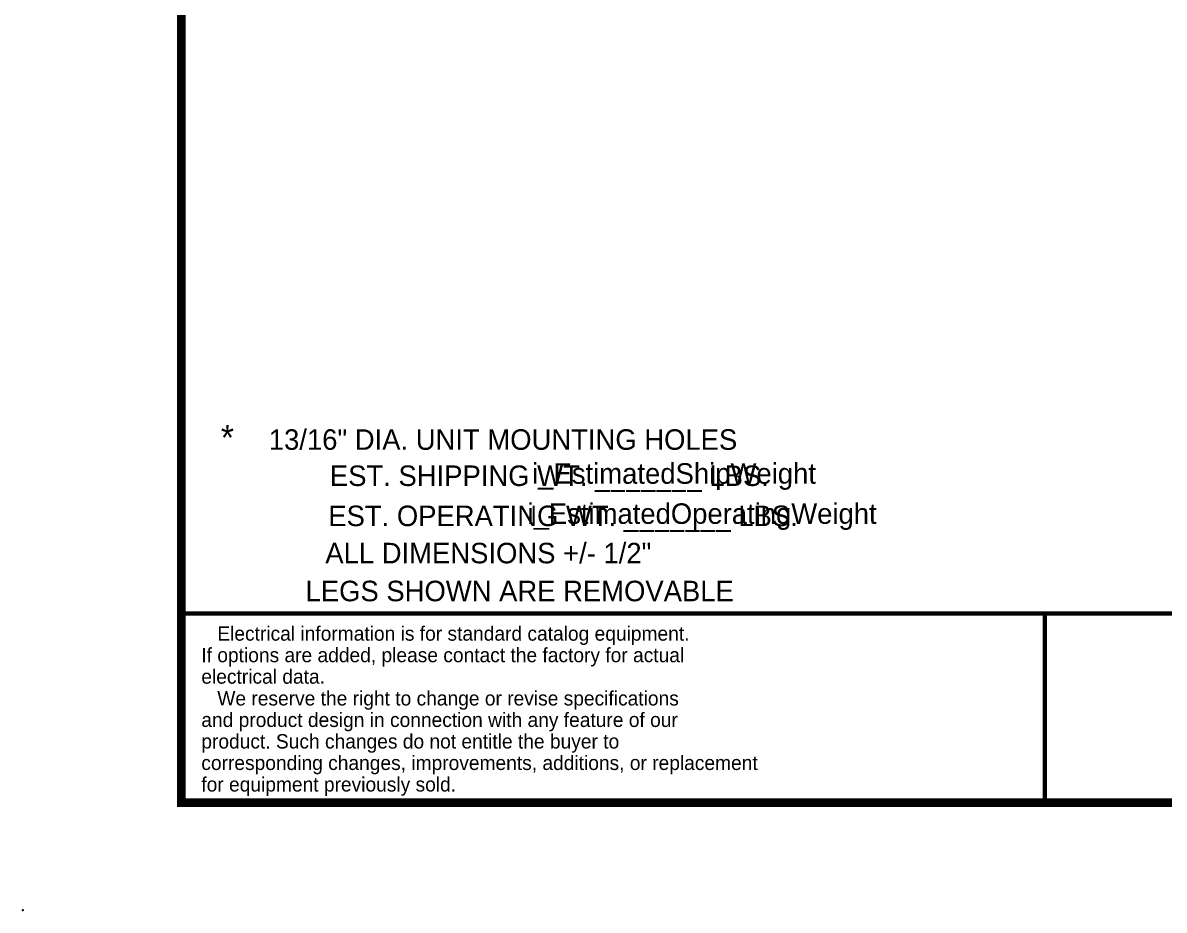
# Model space of a CAD drawing. Extents: x 5 to 331, y -33 to 175.
# Drawn here: x 5.4 to 105.3, y -33.3 to 44.3 of the extents above; entities that cross this region are included whole.
import ezdxf
from ezdxf.enums import TextEntityAlignment as Align

# ---------------------------------------------------------------- set-up
doc = ezdxf.new("R2010")
doc.units = 0
doc.header["$MEASUREMENT"] = 0
doc.layers.get('0').update_dxf_attribs({"linetype": 'CONTINUOUS'})

msp = doc.modelspace()

# ---------------------------------------------------------------- linework, layer by layer
msp.add_line((94.82817, -23.91297), (94.82817, -7.37795))
for points, const_width in [([(19.23947, -23.91297), (321.59427, -23.91297), (321.59427, 165.05878), (19.23947, 165.05878), (19.23947, -23.91297)], 0.75589), ([(95.27502, -7.37795), (19.23947, -7.37795)], 0.37794), ([(321.59427, -7.37795), (94.82817, -7.37795), (94.82817, -23.91297)], 0.37794)]:
    msp.add_lwpolyline(points, dxfattribs=dict(const_width=const_width))
msp.add_point((5.37422, -33.33617))

# ---------------------------------------------------------------- texts
for s, height, p in [('*', 2.20937, (23.28391, 6.93128)), ('EST. SHIPPING WT. _______ LBS.', 1.7952316, (51.46671, 3.79395)), ('i_EstimatedShipWeight', 1.7972919, (62.37821, 3.99006)), ('EST. OPERATING WT. _______ LBS.', 1.7952316, (52.65876, 0.28235)), ('i_EstimatedOperatingWeight', 1.7952316, (64.83465, 0.47846)), ('ALL DIMENSIONS +/- 1/2"', 1.7952316, (46.12188, -2.97568)), ('LEGS SHOWN ARE REMOVABLE', 1.7952316, (48.86612, -6.29454))]:
    msp.add_text(s, height=height).set_placement(p, align=Align.CENTER)
msp.add_text('13/16" DIA. UNIT MOUNTING HOLES', height=1.7952316).set_placement((26.90654, 6.96237))
at = {"lineweight": 25}
for s, p in [('   Electrical information is for standard catalog equipment.', (20.99926, -9.74663)), ('If options are added, please contact the factory for actual', (20.99926, -11.62942)), ('electrical data.', (20.99926, -13.51221)), ('   We reserve the right to change or revise specifications', (20.99926, -15.41874)), ('and product design in connection with any feature of our', (20.99926, -17.30153)), ('product. Such changes do not entitle the buyer to', (20.99926, -19.18431)), ('corresponding changes, improvements, additions, or replacement ', (20.99926, -21.0671)), ('for equipment previously sold.', (20.99926, -22.94989))]:
    msp.add_text(s, height=1.2551917, dxfattribs=at).set_placement(p)

doc.saveas('drawing.dxf')
